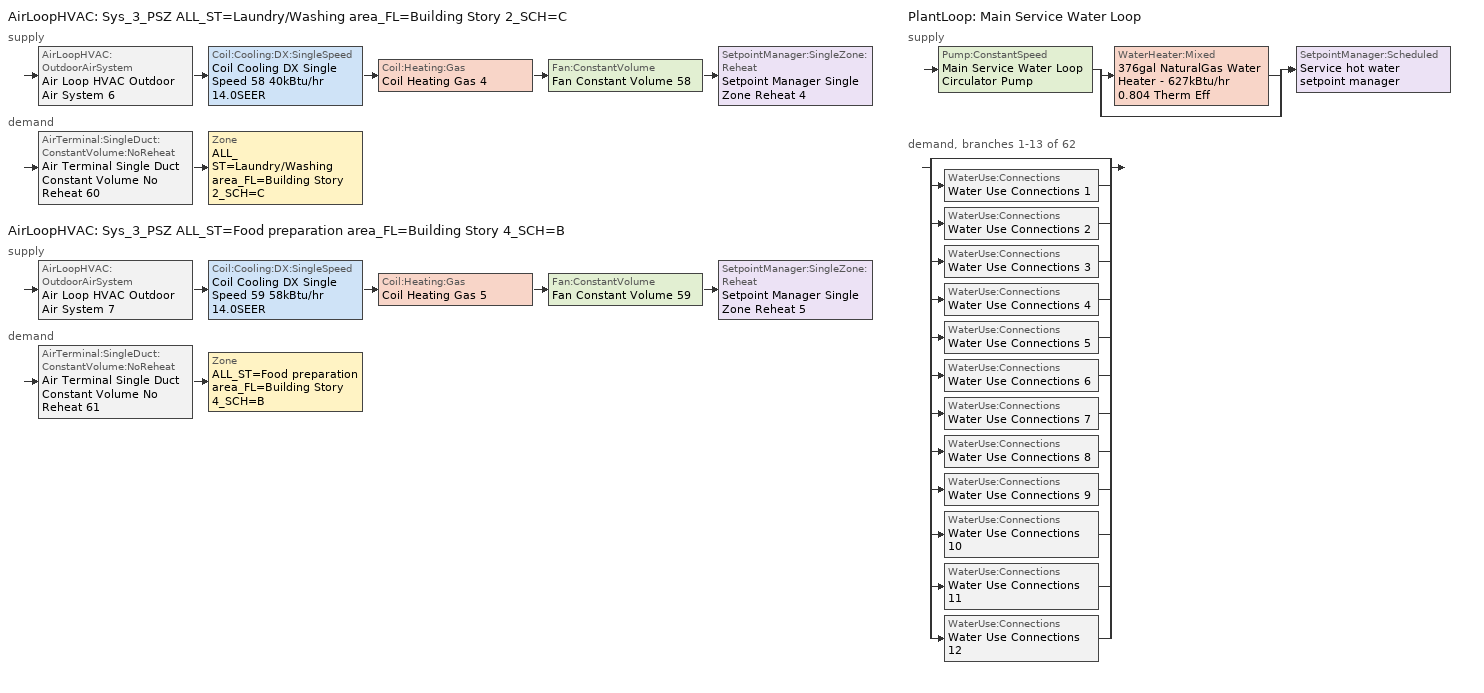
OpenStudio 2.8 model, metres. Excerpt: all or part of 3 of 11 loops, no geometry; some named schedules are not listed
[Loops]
AirLoopHVAC 'Sys_3_PSZ ALL_ST=Laundry/Washing area_FL=Building Story 2_SCH=C'
 supply: AirLoopHVAC:OutdoorAirSystem 'Air Loop HVAC Outdoor Air System 6' > Coil:Cooling:DX:SingleSpeed 'Coil Cooling DX Single Speed 58 40kBtu/hr 14.0SEER' > Coil:Heating:Gas 'Coil Heating Gas 4' > Fan:ConstantVolume 'Fan Constant Volume 58' > SetpointManager:SingleZone:Reheat 'Setpoint Manager Single Zone Reheat 4'
 demand: AirTerminal:SingleDuct:ConstantVolume:NoReheat 'Air Terminal Single Duct Constant Volume No Reheat 60' > Zone 'ALL_ST=Laundry/Washing area_FL=Building Story 2_SCH=C'
AirLoopHVAC 'Sys_3_PSZ ALL_ST=Food preparation area_FL=Building Story 4_SCH=B'
 supply: AirLoopHVAC:OutdoorAirSystem 'Air Loop HVAC Outdoor Air System 7' > Coil:Cooling:DX:SingleSpeed 'Coil Cooling DX Single Speed 59 58kBtu/hr 14.0SEER' > Coil:Heating:Gas 'Coil Heating Gas 5' > Fan:ConstantVolume 'Fan Constant Volume 59' > SetpointManager:SingleZone:Reheat 'Setpoint Manager Single Zone Reheat 5'
 demand: AirTerminal:SingleDuct:ConstantVolume:NoReheat 'Air Terminal Single Duct Constant Volume No Reheat 61' > Zone 'ALL_ST=Food preparation area_FL=Building Story 4_SCH=B'
PlantLoop 'Main Service Water Loop'
 supply: Pump:ConstantSpeed 'Main Service Water Loop Circulator Pump' > split
  | WaterHeater:Mixed '376gal NaturalGas Water Heater - 627kBtu/hr 0.804 Therm Eff'
  | bypass
  join > SetpointManager:Scheduled 'Service hot water setpoint manager'
 demand, branches 1-13 of 62: split
  | bypass
  | WaterUse:Connections 'Water Use Connections 1'
  | WaterUse:Connections 'Water Use Connections 2'
  | WaterUse:Connections 'Water Use Connections 3'
  | WaterUse:Connections 'Water Use Connections 4'
  | WaterUse:Connections 'Water Use Connections 5'
  | WaterUse:Connections 'Water Use Connections 6'
  | WaterUse:Connections 'Water Use Connections 7'
  | WaterUse:Connections 'Water Use Connections 8'
  | WaterUse:Connections 'Water Use Connections 9'
  | WaterUse:Connections 'Water Use Connections 10'
  | WaterUse:Connections 'Water Use Connections 11'
  | WaterUse:Connections 'Water Use Connections 12'
[Sizing:Zone] Zone Cooling Design Supply Air Temperature Input Method=SupplyAirTemperature; Zone Cooling Design Supply Air Temperature {C}=13; Zone Cooling Design Supply Air Temperature Difference {deltaC}=11.11; Zone Heating Design Supply Air Temperature Input Method=SupplyAirTemperature; Zone Heating Design Supply Air Temperature {C}=43; Zone Heating Design Supply Air Temperature Difference {deltaC}=11.11; Zone Cooling Design Supply Air Humidity Ratio {kg-H2O/kg-air}=0.0085; Zone Heating Design Supply Air Humidity Ratio {kg-H2O/kg-air}=0.008; Zone Heating Sizing Factor=1.3; Zone Cooling Sizing Factor=1.1; Cooling Design Air Flow Method=DesignDay; Heating Design Air Flow Method=DesignDay; Account for Dedicated Outdoor Air System=No; Dedicated Outdoor Air System Control Strategy=NeutralSupplyAir; Dedicated Outdoor Air Low Setpoint Temperature for Design {C}=autosize; Dedicated Outdoor Air High Setpoint Temperature for Design {C}=autosize
ALL_ST=Laundry/Washing area_FL=Building Story 2_SCH=C; ALL_ST=Food preparation area_FL=Building Story 4_SCH=B
[Zone equipment]
ALL_ST=Laundry/Washing area_FL=Building Story 2_SCH=C: Air Terminal Single Duct Constant Volume No Reheat 60, Zone HVAC Baseboard Convective Water 64
ALL_ST=Food preparation area_FL=Building Story 4_SCH=B: Air Terminal Single Duct Constant Volume No Reheat 61, Zone HVAC Baseboard Convective Water 65
[PlantLoop]
Main Service Water Loop: Glycol Concentration=0; Maximum Loop Temperature {C}=60; Minimum Loop Temperature {C}=10; Plant Loop Volume {m3}=Autocalculate; Load Distribution Scheme=Optimal
[Sizing:Plant]
Main Service Water Loop: Loop Type=Heating; Design Loop Exit Temperature {C}=60; Loop Design Temperature Difference {deltaC}=5; Sizing Option=NonCoincident; Zone Timesteps in Averaging Window=1; Coincident Sizing Factor Mode=None
[AirLoopHVAC] Design Supply Air Flow Rate {m3/s}=AutoSize
Name | Availability Schedule
Sys_3_PSZ ALL_ST=Laundry/Washing area_FL=Building Story 2_SCH=C | Sys_3_PSZ ALL_ST=Laundry/Washing area_FL=Building Story 2_SCH=C Occ Sch
Sys_3_PSZ ALL_ST=Food preparation area_FL=Building Story 4_SCH=B | Sys_3_PSZ ALL_ST=Food preparation area_FL=Building Story 4_SCH=B Occ Sch
[Sizing:System] Type of Load to Size On=Sensible; Design Outdoor Air Flow Rate {m3/s}=Autosize; Central Heating Maximum System Air Flow Ratio=1; Preheat Design Temperature {C}=7; Preheat Design Humidity Ratio {kg-H2O/kg-Air}=0.008; Precool Design Temperature {C}=13; Precool Design Humidity Ratio {kg-H2O/kg-Air}=0.008; Central Cooling Design Supply Air Temperature {C}=13; Central Heating Design Supply Air Temperature {C}=43; Sizing Option=NonCoincident; 100% Outdoor Air in Cooling=No; 100% Outdoor Air in Heating=No; Central Cooling Design Supply Air Humidity Ratio {kg-H2O/kg-Air}=0.0085; Central Heating Design Supply Air Humidity Ratio {kg-H2O/kg-Air}=0.008; Cooling Design Air Flow Method=DesignDay; Cooling Design Air Flow Rate {m3/s}=0; Heating Design Air Flow Method=DesignDay; Heating Design Air Flow Rate {m3/s}=0; System Outdoor Air Method=ZoneSum; Zone Maximum Outdoor Air Fraction=1; Cooling Supply Air Flow Rate Per Floor Area {m3/s-m2}=0.00996765; Cooling Fraction of Autosized Cooling Supply Air Flow Rate=1; Cooling Supply Air Flow Rate Per Unit Cooling Capacity {m3/s-W}=3.94755e-05; Heating Supply Air Flow Rate Per Floor Area {m3/s-m2}=0.00996765; Heating Fraction of Autosized Heating Supply Air Flow Rate=1; Heating Fraction of Autosized Cooling Supply Air Flow Rate=1; Heating Supply Air Flow Rate Per Unit Heating Capacity {m3/s-W}=3.15882e-05; Cooling Design Capacity Method=CoolingDesignCapacity; Cooling Design Capacity {W}=autosize; Cooling Design Capacity Per Floor Area {W/m2}=234.7; Fraction of Autosized Cooling Design Capacity=1; Heating Design Capacity Method=HeatingDesignCapacity; Heating Design Capacity {W}=autosize; Heating Design Capacity Per Floor Area {W/m2}=157; Fraction of Autosized Heating Design Capacity=1; Central Cooling Capacity Control Method=OnOff
Sys_3_PSZ ALL_ST=Laundry/Washing area_FL=Building Story 2_SCH=C; Sys_3_PSZ ALL_ST=Food preparation area_FL=Building Story 4_SCH=B
[Fan:ConstantVolume] Availability Schedule=Always On Discrete; Fan Total Efficiency=0.39975; Pressure Rise {Pa}=640; Maximum Flow Rate {m3/s}=AutoSize; Motor Efficiency=0.615
Fan Constant Volume 58; Fan Constant Volume 59
[Coil:Cooling:DX:SingleSpeed] Availability Schedule=Always On Discrete; Rated Total Cooling Capacity {W}=autosize; Rated Sensible Heat Ratio=autosize; Rated COP {W/W}=4.11713; Rated Air Flow Rate {m3/s}=autosize; Rated Evaporator Fan Power Per Volume Flow Rate {W/(m3/s)}=773.3; Total Cooling Capacity Function of Temperature Curve=DXCOOL-NECB2011-REF-CAPFT; Total Cooling Capacity Function of Flow Fraction Curve=DXCOOL-NECB2011-REF-CAPFFLOW; Energy Input Ratio Function of Temperature Curve=DXCOOL-NECB2011-REF-COOLEIRFT; Energy Input Ratio Function of Flow Fraction Curve=DXCOOL-NECB2011-REF-COOLEIRFFLOW; Part Load Fraction Correlation Curve=DXCOOL-NECB2011-REF-COOLPLFFPLR; Condenser Type=AirCooled; Evaporative Condenser Effectiveness=0; Evaporative Condenser Air Flow Rate {m3/s}=Autosize; Evaporative Condenser Pump Rated Power Consumption {W}=Autosize; Crankcase Heater Capacity {W}=0; Maximum Outdoor Dry-Bulb Temperature for Crankcase Heater Operation {C}=0; Basin Heater Capacity {W/K}=0; Basin Heater Setpoint Temperature {C}=10
Coil Cooling DX Single Speed 58 40kBtu/hr 14.0SEER; Coil Cooling DX Single Speed 59 58kBtu/hr 14.0SEER
[Controller:OutdoorAir] Minimum Outdoor Air Flow Rate {m3/s}=autosize; Maximum Outdoor Air Flow Rate {m3/s}=Autosize; Economizer Control Type=NoEconomizer; Economizer Control Action Type=ModulateFlow; Economizer Maximum Limit Dry-Bulb Temperature {C}=28; Economizer Maximum Limit Enthalpy {J/kg}=64000; Economizer Minimum Limit Dry-Bulb Temperature {C}=-100; Lockout Type=NoLockout; Minimum Limit Type=FixedMinimum; High Humidity Control=No; Heat Recovery Bypass Control Type=BypassWhenWithinEconomizerLimits
Name | Minimum Outdoor Air Schedule | Controller Mechanical Ventilation
Controller Outdoor Air 6 | Sys_3_PSZ ALL_ST=Laundry/Washing area_FL=Building Story 2_SCH=C Occ Sch | Controller Mechanical Ventilation 6
Controller Outdoor Air 7 | Sys_3_PSZ ALL_ST=Food preparation area_FL=Building Story 4_SCH=B Occ Sch | Controller Mechanical Ventilation 7
[Controller:MechanicalVentilation] Availability Schedule=Always On Discrete; System Outdoor Air Method=ZoneSum
Controller Mechanical Ventilation 6; Controller Mechanical Ventilation 7
[AirLoopHVAC:OutdoorAirSystem]
Name | Controller
Air Loop HVAC Outdoor Air System 6 | Controller Outdoor Air 6
Air Loop HVAC Outdoor Air System 7 | Controller Outdoor Air 7
[SetpointManager:Scheduled]
Service hot water setpoint manager: Control Variable=Temperature; Schedule=Service Water Loop Temp - 140F
[AirTerminal:SingleDuct:ConstantVolume:NoReheat] Availability Schedule=Always On Discrete; Maximum Air Flow Rate {m3/s}=AutoSize
Air Terminal Single Duct Constant Volume No Reheat 60; Air Terminal Single Duct Constant Volume No Reheat 61
[Coil:Heating:Gas] Availability Schedule=Always On Discrete; Gas Burner Efficiency=0.924; Nominal Capacity {W}=AutoSize; Parasitic Electric Load {W}=0; Part Load Fraction Correlation Curve=FURNACE-EFFPLR-NECB2011; Parasitic Gas Load {W}=0
Coil Heating Gas 4; Coil Heating Gas 5
[SetpointManager:SingleZone:Reheat] Minimum Supply Air Temperature {C}=13; Maximum Supply Air Temperature {C}=43
Name | Control Zone
Setpoint Manager Single Zone Reheat 4 | ALL_ST=Laundry/Washing area_FL=Building Story 2_SCH=C
Setpoint Manager Single Zone Reheat 5 | ALL_ST=Food preparation area_FL=Building Story 4_SCH=B
[Pump:ConstantSpeed]
Main Service Water Loop Circulator Pump: Rated Flow Rate {m3/s}=autosize; Rated Pump Head {Pa}=589752; Rated Power Consumption {W}=autosize; Motor Efficiency=0.855; Fraction of Motor Inefficiencies to Fluid Stream=0; Pump Control Type=Intermittent; Design Power Sizing Method=PowerPerFlowPerPressure; Design Electric Power per Unit Flow Rate {W/(m3/s)}=348701.1; Design Shaft Power per Unit Flow Rate per Unit Head {W-s/m3-Pa}=1.28205
[WaterHeater:Mixed]
376gal NaturalGas Water Heater - 627kBtu/hr 0.804 Therm Eff: Tank Volume {m3}=1.42181; Setpoint Temperature Schedule=Service Water Loop Temp - 140F; Deadband Temperature Difference {deltaC}=2; Maximum Temperature Limit {C}=60; Heater Control Type=Cycle; Heater Maximum Capacity {W}=183709; Heater Fuel Type=NaturalGas; Heater Thermal Efficiency=0.803721; Part Load Factor Curve=SWH-EFFFPLR-NECB2011; Off Cycle Parasitic Fuel Consumption Rate {W}=122.494; Off Cycle Parasitic Fuel Type=NaturalGas; Off Cycle Parasitic Heat Fraction to Tank=0.8; On Cycle Parasitic Fuel Consumption Rate {W}=122.494; On Cycle Parasitic Fuel Type=NaturalGas; On Cycle Parasitic Heat Fraction to Tank=0; Ambient Temperature Indicator=Schedule; Ambient Temperature Schedule=Water Heater Ambient Temp Schedule - 70f; Off Cycle Loss Coefficient to Ambient Temperature {W/K}=17.5766; On Cycle Loss Coefficient to Ambient Temperature {W/K}=17.5766; Use Side Effectiveness=1; Source Side Effectiveness=1; Use Side Design Flow Rate {m3/s}=autosize; Source Side Design Flow Rate {m3/s}=autosize; Indirect Water Heating Recovery Time {hr}=1.5; Source Side Flow Control Mode=IndirectHeatPrimarySetpoint
[WaterUse:Connections]
Name | Water Use Equipment Name 1
Water Use Connections 1 | Banquet_flr_6 Service Water Use 0.34gal/min
Water Use Connections 2 | Cafe_flr_1 Service Water Use 0.02gal/min
Water Use Connections 3 | Dining_flr_6 Service Water Use 0.34gal/min
Water Use Connections 4 | Kitchen_flr_6 Service Water Use 0.05gal/min
Water Use Connections 5 | Laundry_flr_1 Service Water Use 0.02gal/min
Water Use Connections 6 | Lobby_flr_1 Service Water Use 0.33gal/min
Water Use Connections 7 | Retail_1_flr_1 Service Water Use 0.01gal/min
Water Use Connections 8 | Retail_2_flr_1 Service Water Use 0.01gal/min
Water Use Connections 9 | Room_1_flr_3 Service Water Use 0.08gal/min
Water Use Connections 10 | Room_1_flr_6 Service Water Use 0.08gal/min
Water Use Connections 11 | Room_2_flr_3 Service Water Use 0.08gal/min
Water Use Connections 12 | Room_2_flr_6 Service Water Use 0.08gal/min
[WaterUse:Equipment:Definition]
Name | Peak Flow Rate {m3/s} | Target Temperature Schedule | Sensible Fraction Schedule | Latent Fraction Schedule
Banquet_flr_6 Service Water Use Def 0.34gal/min | 2.11381e-05 | Schedule Ruleset 5 | Schedule Ruleset 3 | Schedule Ruleset 4
Cafe_flr_1 Service Water Use Def 0.02gal/min | 1.50463e-06 | Schedule Ruleset 8 | Schedule Ruleset 6 | Schedule Ruleset 7
Dining_flr_6 Service Water Use Def 0.34gal/min | 2.11381e-05 | Schedule Ruleset 11 | Schedule Ruleset 9 | Schedule Ruleset 10
Kitchen_flr_6 Service Water Use Def 0.05gal/min | 3.29204e-06 | Schedule Ruleset 14 | Schedule Ruleset 12 | Schedule Ruleset 13
Laundry_flr_1 Service Water Use Def 0.02gal/min | 1.24346e-06 | Schedule Ruleset 17 | Schedule Ruleset 15 | Schedule Ruleset 16
Lobby_flr_1 Service Water Use Def 0.33gal/min | 2.08442e-05 | Schedule Ruleset 20 | Schedule Ruleset 18 | Schedule Ruleset 19
Retail_1_flr_1 Service Water Use Def 0.01gal/min | 4.74976e-07 | Schedule Ruleset 23 | Schedule Ruleset 21 | Schedule Ruleset 22
Retail_2_flr_1 Service Water Use Def 0.01gal/min | 5.50024e-07 | Schedule Ruleset 26 | Schedule Ruleset 24 | Schedule Ruleset 25
Room_1_flr_3 Service Water Use Def 0.08gal/min | 4.97412e-06 | Schedule Ruleset 29 | Schedule Ruleset 27 | Schedule Ruleset 28
Room_1_flr_6 Service Water Use Def 0.08gal/min | 4.97412e-06 | Schedule Ruleset 32 | Schedule Ruleset 30 | Schedule Ruleset 31
Room_2_flr_3 Service Water Use Def 0.08gal/min | 4.97354e-06 | Schedule Ruleset 35 | Schedule Ruleset 33 | Schedule Ruleset 34
Room_2_flr_6 Service Water Use Def 0.08gal/min | 4.97354e-06 | Schedule Ruleset 38 | Schedule Ruleset 36 | Schedule Ruleset 37
[WaterUse:Equipment]
Name | Water Use Equipment Definition | Space | Flow Rate Fraction Schedule
Banquet_flr_6 Service Water Use 0.34gal/min | Banquet_flr_6 Service Water Use Def 0.34gal/min | Banquet_Flr_6 | NECB-B-Service Water Heating
Cafe_flr_1 Service Water Use 0.02gal/min | Cafe_flr_1 Service Water Use Def 0.02gal/min | Cafe_Flr_1 | NECB-C-Service Water Heating
Dining_flr_6 Service Water Use 0.34gal/min | Dining_flr_6 Service Water Use Def 0.34gal/min | Dining_Flr_6 | NECB-B-Service Water Heating
Kitchen_flr_6 Service Water Use 0.05gal/min | Kitchen_flr_6 Service Water Use Def 0.05gal/min | Kitchen_Flr_6 | NECB-B-Service Water Heating
Laundry_flr_1 Service Water Use 0.02gal/min | Laundry_flr_1 Service Water Use Def 0.02gal/min | Laundry_Flr_1 | NECB-C-Service Water Heating
Lobby_flr_1 Service Water Use 0.33gal/min | Lobby_flr_1 Service Water Use Def 0.33gal/min | Lobby_Flr_1 | NECB-H-Service Water Heating
Retail_1_flr_1 Service Water Use 0.01gal/min | Retail_1_flr_1 Service Water Use Def 0.01gal/min | Retail_1_Flr_1 | NECB-C-Service Water Heating
Retail_2_flr_1 Service Water Use 0.01gal/min | Retail_2_flr_1 Service Water Use Def 0.01gal/min | Retail_2_Flr_1 | NECB-C-Service Water Heating
Room_1_flr_3 Service Water Use 0.08gal/min | Room_1_flr_3 Service Water Use Def 0.08gal/min | Room_1_Flr_3 | NECB-F-Service Water Heating
Room_1_flr_6 Service Water Use 0.08gal/min | Room_1_flr_6 Service Water Use Def 0.08gal/min | Room_1_Flr_6 | NECB-F-Service Water Heating
Room_2_flr_3 Service Water Use 0.08gal/min | Room_2_flr_3 Service Water Use Def 0.08gal/min | Room_2_Flr_3 | NECB-F-Service Water Heating
Room_2_flr_6 Service Water Use 0.08gal/min | Room_2_flr_6 Service Water Use Def 0.08gal/min | Room_2_Flr_6 | NECB-F-Service Water Heating
[Schedule:Ruleset]
Service Water Loop Temp - 140F: Default Day Schedule=Service Water Loop Temp - 140F Default
Water Heater Ambient Temp Schedule - 70f: Default Day Schedule=Water Heater Ambient Temp Schedule - 70f Default
Schedule Ruleset 3: Default Day Schedule=Schedule Day 8
Schedule Ruleset 4: Default Day Schedule=Schedule Day 9
Schedule Ruleset 5: Default Day Schedule=Schedule Day 10
NECB-B-Service Water Heating: Default Day Schedule=NECB-B-Service Water Heating Default
Schedule Ruleset 6: Default Day Schedule=Schedule Day 11
Schedule Ruleset 7: Default Day Schedule=Schedule Day 12
Schedule Ruleset 8: Default Day Schedule=Schedule Day 13
NECB-C-Service Water Heating: Default Day Schedule=NECB-C-Service Water Heating Default
Schedule Ruleset 9: Default Day Schedule=Schedule Day 14
Schedule Ruleset 10: Default Day Schedule=Schedule Day 15
Schedule Ruleset 11: Default Day Schedule=Schedule Day 16
Schedule Ruleset 12: Default Day Schedule=Schedule Day 17
Schedule Ruleset 13: Default Day Schedule=Schedule Day 18
Schedule Ruleset 14: Default Day Schedule=Schedule Day 19
Schedule Ruleset 15: Default Day Schedule=Schedule Day 20
Schedule Ruleset 16: Default Day Schedule=Schedule Day 21
Schedule Ruleset 17: Default Day Schedule=Schedule Day 22
Schedule Ruleset 18: Default Day Schedule=Schedule Day 23
Schedule Ruleset 19: Default Day Schedule=Schedule Day 24
Schedule Ruleset 20: Default Day Schedule=Schedule Day 25
NECB-H-Service Water Heating: Default Day Schedule=NECB-H-Service Water Heating Default
Schedule Ruleset 21: Default Day Schedule=Schedule Day 26
Schedule Ruleset 22: Default Day Schedule=Schedule Day 27
Schedule Ruleset 23: Default Day Schedule=Schedule Day 28
Schedule Ruleset 24: Default Day Schedule=Schedule Day 29
Schedule Ruleset 25: Default Day Schedule=Schedule Day 30
Schedule Ruleset 26: Default Day Schedule=Schedule Day 31
Schedule Ruleset 27: Default Day Schedule=Schedule Day 32
Schedule Ruleset 29: Default Day Schedule=Schedule Day 34
NECB-F-Service Water Heating: Default Day Schedule=NECB-F-Service Water Heating Default
Sys_3_PSZ ALL_ST=Food preparation area_FL=Building Story 4_SCH=B Occ Sch: Default Day Schedule=Sys_3_PSZ ALL_ST=Food preparation area_FL=Building Story 4_SCH=B Occ Sch Default; Summer Design Day Schedule=Sys_3_PSZ ALL_ST=Food preparation area_FL=Building Story 4_SCH=B Occ Sch Summer Design Day; Winter Design Day Schedule=Sys_3_PSZ ALL_ST=Food preparation area_FL=Building Story 4_SCH=B Occ Sch Winter Design Day
Sys_3_PSZ ALL_ST=Laundry/Washing area_FL=Building Story 2_SCH=C Occ Sch: Default Day Schedule=Sys_3_PSZ ALL_ST=Laundry/Washing area_FL=Building Story 2_SCH=C Occ Sch Default; Summer Design Day Schedule=Sys_3_PSZ ALL_ST=Laundry/Washing area_FL=Building Story 2_SCH=C Occ Sch Summer Design Day; Winter Design Day Schedule=Sys_3_PSZ ALL_ST=Laundry/Washing area_FL=Building Story 2_SCH=C Occ Sch Winter Design Day
[Schedule:Day]
Service Water Loop Temp - 140F Default: 24, 0, 60
Water Heater Ambient Temp Schedule - 70f Default: 24, 0, 21.1111
NECB-B-Service Water Heating Default: 1, 0, 0.6, 2, 0, 0.5, 9, 0, 0.05, 11, 0, 0.7, 12, 0, 0.4, 13, 0, 0.5, 15, 0, 0.6, 16, 0, 0.4, 18, 0, 0.3, 19, 0, 0.4, 20, 0, 0.5, 22, 0, 0.8, 24, 0, 0.9
NECB-C-Service Water Heating Default: 8, 0, 0.05, 9, 0, 0.1, 10, 0, 0.2, 11, 0, 0.3, 12, 0, 0.4, 16, 0, 0.8, 17, 0, 0.6, 18, 0, 0.4, 19, 0, 0.3, 21, 0, 0.2, 24, 0, 0.05
NECB-H-Service Water Heating Default: 24, 0, 0.9
Sys_3_PSZ ALL_ST=Food preparation area_FL=Building Story 4_SCH=B Occ Sch Default: 1, 0, 1, 10, 0, 0, 24, 0, 1
Sys_3_PSZ ALL_ST=Food preparation area_FL=Building Story 4_SCH=B Occ Sch Winter Design Day; Sys_3_PSZ ALL_ST=Food preparation area_FL=Building Story 4_SCH=B Occ Sch Summer Design Day; Sys_3_PSZ ALL_ST=Laundry/Washing area_FL=Building Story 2_SCH=C Occ Sch Winter Design Day; Sys_3_PSZ ALL_ST=Laundry/Washing area_FL=Building Story 2_SCH=C Occ Sch Summer Design Day: 24, 0, 1
Sys_3_PSZ ALL_ST=Laundry/Washing area_FL=Building Story 2_SCH=C Occ Sch Default: 9, 0, 0, 21, 0, 1, 24, 0, 0
[Schedule:Rule] Date Specification Type=DateRange; Start Month=1; Start Day=1; End Month=12; End Day=31
Name | Schedule Ruleset | Rule Order | Day Schedule | Apply Monday | Apply Tuesday | Apply Wednesday | Apply Thursday | Apply Friday | Apply Saturday | Apply Sunday
Schedule Rule 98 | NECB-B-Service Water Heating | 2 | NECB-B-Service Water Heating Default|Wkdy Day | Yes | Yes | Yes | Yes | Yes
Schedule Rule 99 | NECB-B-Service Water Heating | 1 | NECB-B-Service Water Heating Sat Day |  |  |  |  |  | Yes
Schedule Rule 100 | NECB-B-Service Water Heating | 0 | NECB-B-Service Water Heating Sun|Hol Day |  |  |  |  |  |  | Yes
Schedule Rule 101 | NECB-C-Service Water Heating | 2 | NECB-C-Service Water Heating Default|Wkdy Day | Yes | Yes | Yes | Yes | Yes
Schedule Rule 102 | NECB-C-Service Water Heating | 1 | NECB-C-Service Water Heating Sat Day |  |  |  |  |  | Yes
Schedule Rule 103 | NECB-C-Service Water Heating | 0 | NECB-C-Service Water Heating Sun|Hol Day |  |  |  |  |  |  | Yes
Schedule Rule 104 | NECB-H-Service Water Heating | 2 | NECB-H-Service Water Heating Default|Wkdy Day | Yes | Yes | Yes | Yes | Yes
Schedule Rule 105 | NECB-H-Service Water Heating | 1 | NECB-H-Service Water Heating Sat Day |  |  |  |  |  | Yes
Schedule Rule 106 | NECB-H-Service Water Heating | 0 | NECB-H-Service Water Heating Sun|Hol Day |  |  |  |  |  |  | Yes
Sys_3_PSZ ALL_ST=Food preparation area_FL=Building Story 4_SCH=B Occ Sch Saturday Rule | Sys_3_PSZ ALL_ST=Food preparation area_FL=Building Story 4_SCH=B Occ Sch | 1 | Sys_3_PSZ ALL_ST=Food preparation area_FL=Building Story 4_SCH=B Occ Sch Saturday |  |  |  |  |  | Yes
Sys_3_PSZ ALL_ST=Food preparation area_FL=Building Story 4_SCH=B Occ Sch Sunday Rule | Sys_3_PSZ ALL_ST=Food preparation area_FL=Building Story 4_SCH=B Occ Sch | 0 | Sys_3_PSZ ALL_ST=Food preparation area_FL=Building Story 4_SCH=B Occ Sch Sunday |  |  |  |  |  |  | Yes
Sys_3_PSZ ALL_ST=Laundry/Washing area_FL=Building Story 2_SCH=C Occ Sch Sunday Rule | Sys_3_PSZ ALL_ST=Laundry/Washing area_FL=Building Story 2_SCH=C Occ Sch | 0 | Sys_3_PSZ ALL_ST=Laundry/Washing area_FL=Building Story 2_SCH=C Occ Sch Sunday |  |  |  |  |  |  | Yes
[Schedule:Constant]
Always On Discrete: Value=1
[Curve:Biquadratic] Minimum Value of x=13; Maximum Value of x=24; Minimum Value of y=24; Maximum Value of y=46
Name | Coefficient1 Constant | Coefficient2 x | Coefficient3 x**2 | Coefficient4 y | Coefficient5 y**2 | Coefficient6 x*y
DXCOOL-NECB2011-REF-CAPFT | 0.867905 | 0.0142459 | 0.00055436 | -0.0075575 | 3.3e-05 | -0.0001918
DXCOOL-NECB2011-REF-COOLEIRFT | 0.116936 | 0.0284933 | -0.0004112 | 0.0214108 | 0.00016103 | -0.0006791
[Curve:Quadratic] Coefficient1 Constant=1; Coefficient2 x=0; Coefficient3 x**2=0; Minimum Value of x=0; Maximum Value of x=1
DXCOOL-NECB2011-REF-CAPFFLOW; DXCOOL-NECB2011-REF-COOLEIRFFLOW
[Curve:Cubic] Maximum Value of x=1
Name | Coefficient1 Constant | Coefficient2 x | Coefficient3 x**2 | Coefficient4 x**3 | Minimum Value of x
DXCOOL-NECB2011-REF-COOLPLFFPLR | 0.0277 | 4.9151 | -8.184 | 4.2702 | 0.7
SWH-EFFFPLR-NECB2011 | 0.7576 | 1.0071 | -1.4443 | 0.6844 | 0
FURNACE-EFFPLR-NECB2011 | 0.7277 | 1.0667 | -1.5174 | 0.7282 | 0
